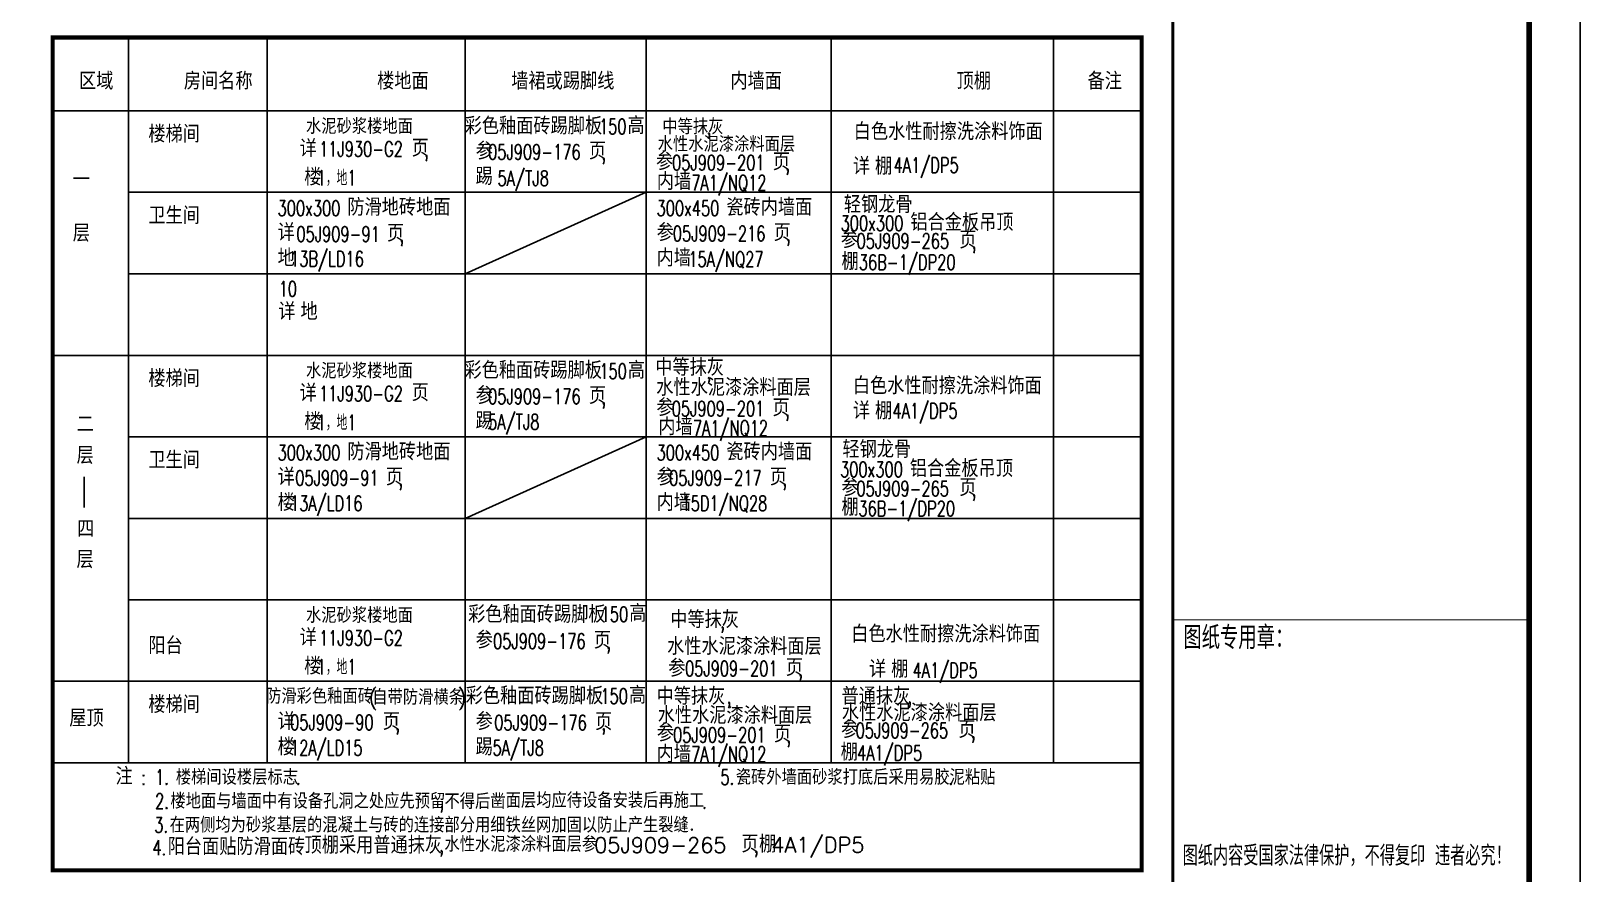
# Model space of a CAD drawing. Header units: millimetres. Extents: x 591771 to 1936534, y -622016 to 355666.
# Drawn here: x 645441 to 675871, y 323905 to 340436 of the extents above; entities that cross this region are included whole.
import ezdxf

# ---------------------------------------------------------------- set-up
doc = ezdxf.new("R2010")
doc.units = ezdxf.units.MM
doc.header["$LTSCALE"] = 80
for name, color, linetype in [('\\M+5CDBC\\M+5BFF2', 252, 'Continuous'), ('AXIS', 3, 'Continuous'), ('PUB_TEXT', 7, 'Continuous')]:
    doc.layers.add(name, color=color, linetype=linetype)
doc.styles.add('_HZTXT', font='txt.shx', dxfattribs={"width": 0.8, "bigfont": 'hztxt.shx'})
doc.styles.add('TKZ', font='tssdeng.shx', dxfattribs={"width": 0.7, "bigfont": 'tssdchn.shx'})

# ---------------------------------------------------------------- blocks, each defined once
blk = doc.blocks.new('A$C158D6705')
at = {"layer": '\\M+5CDBC\\M+5BFF2', "color": 2, "style": 'TKZ', "width": 0.8}
blk.add_text('图纸内容受国家法律保护，不得复印 违者必究！', height=392.04, dxfattribs=at).set_placement((-47, 56))

msp = doc.modelspace()

# ---------------------------------------------------------------- linework, layer by layer
at = {"layer": '\\M+5CDBC\\M+5BFF2', "color": 2}
msp.add_lwpolyline([(591771.3, 296266.5), (675871.3, 296266.5), (675871.3, 355666.5), (591771.3, 355666.5)], close=True, dxfattribs=at)
at = {"layer": '\\M+5CDBC\\M+5BFF2', "color": 2, "const_width": 112.5}
msp.add_lwpolyline([(592771.3, 297266.5), (674871.3, 297266.5), (674871.3, 354666.5), (592771.3, 354666.5)], close=True, dxfattribs=at)
at = {"layer": '\\M+5CDBC\\M+5BFF2', "color": 2}
for points, const_width in [([(667871.1, 297266.5), (667871.1, 354666.5)], 56.2), ([(667871.1, 328875.9), (674871.3, 328875.9)], 20)]:
    msp.add_lwpolyline(points, dxfattribs=dict(at, const_width=const_width))
at = {"layer": 'PUB_TEXT'}
for p, q in [((645869, 340309.1), (667258.3, 340309.1)), ((645869, 323959.7), (645869, 340309.1)), ((647357.9, 326068.4), (647357.9, 340309.1)), ((650080.6, 340309.1), (650080.6, 326068.4)), ((653969.8, 340309.1), (653969.8, 326068.4)), ((657525.4, 340309.1), (657525.4, 326068.4)), ((661158.5, 340309.1), (661158.5, 326068.4)), ((665525.4, 340309.1), (665525.4, 326068.4)), ((667258.3, 340309.1), (667258.3, 326068.4)), ((645889.4, 338869.1), (667258.3, 338869.1)), ((647357.9, 337269.1), (667258.3, 337269.1)), ((653969.8, 335669.1), (657525.4, 337269.1)), ((647357.9, 335669.1), (667258.3, 335669.1)), ((645869, 334068.4), (667258.3, 334068.4)), ((647357.9, 334068.4), (667258.3, 334068.4)), ((647357.9, 332468.4), (667258.3, 332468.4)), ((653969.8, 330868.1), (657525.4, 332468.4)), ((646488.9, 331681.2), (646488.9, 331079.5)), ((647357.9, 330868.4), (667258.3, 330868.4)), ((647357.9, 329268.4), (667258.3, 329268.4)), ((645869, 327668.4), (667258.3, 327668.4)), ((667258.3, 326068.4), (645889.4, 326068.4)), ((667258.3, 323959.7), (645869, 323959.7)), ((667258.3, 323959.7), (645869, 323959.7))]:
    msp.add_line(p, q, dxfattribs=at)
at = {"layer": 'PUB_TEXT', "const_width": 80}
msp.add_lwpolyline([(645869, 323959.7), (667258.3, 323959.7), (667258.3, 340309.1), (645869, 340309.1)], close=True, dxfattribs=at)

# ---------------------------------------------------------------- block references
at = {"layer": 'AXIS', "color": 252}
msp.add_blockref('A$C158D6705', (668111.2, 323994.7), dxfattribs=at)

# ---------------------------------------------------------------- texts
at = {"layer": '\\M+5CDBC\\M+5BFF2', "color": 2, "style": '_HZTXT', "width": 0.8}
msp.add_text('图纸专用章：', height=450, dxfattribs=at).set_placement((668078.9, 328300.9))
at = {"layer": 'PUB_TEXT', "style": '_HZTXT'}
for s, height, p in [('区域', 337.59, (646384.7, 339285.7)), ('房间名称', 337.59, (648444.3, 339285.7)), ('楼地面', 337.59, (652241.4, 339285.7, 264)), ('墙裙或踢脚线', 337.59, (654876.3, 339285.7, 264)), ('内墙面', 337.59, (659180.5, 339285.7, 264)), ('顶棚', 337.59, (663624.9, 339285.7, 264)), ('备注', 337.59, (666197.2, 339285.7, 264)), ('水泥砂浆楼地面', 300, (650843.9, 338415.3, 264)), ('彩色釉面砖踢脚板', 337.59, (653960.7, 338404.9, 264)), ('高', 337.6, (657160, 338411.2, 264)), ('中等抹灰', 300, (657844.4, 338408.5, 264)), ('楼梯间', 337.59, (647747.5, 338245.7)), ('水性水泥漆涂料面层', 300, (657752.9, 338064.5, 264)), ('白色水性耐擦洗涂料饰面', 337.589, (661603.9, 338293.4, 264)), ('详', 337.6, (650716.9, 337962.3, 264)), ('页', 337.6, (652920.6, 337969.2, 264)), ('参', 337.6, (654175.6, 337913.1, 264)), ('页', 337.6, (656401.4, 337913.1, 264)), ('参', 337.6, (657718.7, 337705.8, 264)), ('楼', 337.6, (650809.2, 337402)), ('页', 337.6, (660015, 337701.7, 264)), ('详', 337.6, (661586, 337613.3, 264)), ('棚', 337.6, (662021.7, 337613.3, 264)), ('一', 337.6, (646261.4, 337357)), ('踢', 337.6, (654175.6, 337414.3)), ('内墙', 337.59, (657735.3, 337314.8)), ('防滑地砖地面', 337.59, (651656.4, 336808.5, 264)), ('瓷砖内墙面', 337.59, (659101.2, 336808.5, 264)), ('轻钢龙骨', 337.59, (661409.2, 336862.4, 264)), ('卫生间', 337.59, (647747.5, 336645.7)), ('铝合金板吊顶', 337.59, (662716.6, 336512.4, 264)), ('层', 337.6, (646261.4, 336299.7)), ('详', 337.6, (650286.4, 336313.1, 264)), ('页', 337.6, (652436, 336299.3, 264)), ('参', 337.6, (657731.2, 336313.1, 264)), ('页', 337.6, (660030.4, 336310.5, 264)), ('参', 337.6, (661350.9, 336174, 264)), ('页', 337.6, (663679.4, 336165, 264)), ('地', 337.6, (650286.4, 335814.3)), ('内墙', 337.59, (657731.2, 335814.3)), ('棚', 337.6, (661364.3, 335742.5)), ('详', 337.6, (650299.7, 334760.6, 264)), ('地', 337.6, (650735.4, 334760.6, 264)), ('楼梯间', 337.59, (647747.5, 333445.1)), ('水泥砂浆楼地面', 300, (650843.9, 333614.7, 264)), ('彩色釉面砖踢脚板', 337.59, (653957.3, 333607.9, 264)), ('高', 337.6, (657166.5, 333608.2, 264)), ('中等抹灰', 337.59, (657705.2, 333666.3, 264)), ('详', 337.6, (650716.9, 333161.7, 264)), ('页', 337.6, (652920.6, 333168.6, 264)), ('水性水泥漆涂料面层', 337.59, (657724.6, 333273, 264)), ('白色水性耐擦洗涂料饰面', 337.589, (661586, 333304.3, 264)), ('参', 337.6, (654175.6, 333112.5, 264)), ('页', 337.6, (656401.4, 333112.5, 264)), ('参', 337.6, (657726.5, 332876.6, 264)), ('页', 337.6, (660008.8, 332871.9, 264)), ('楼', 337.6, (650809.2, 332601.3)), ('踢', 337.6, (654175.6, 332613.6)), ('详', 337.6, (661586, 332812.7, 264)), ('棚', 337.6, (662021.7, 332812.7, 264)), ('二', 337.6, (646337.5, 332547.7)), ('内墙', 337.59, (657764.2, 332500.4)), ('防滑地砖地面', 337.59, (651656.4, 332007.9, 264)), ('瓷砖内墙面', 337.59, (659101.2, 332007.9, 264)), ('轻钢龙骨', 337.59, (661381.4, 332054.9, 264)), ('层', 337.6, (646337.5, 331938.5)), ('卫生间', 337.59, (647747.5, 331845.1)), ('铝合金板吊顶', 337.59, (662705.6, 331679.2, 264)), ('详', 337.6, (650286.4, 331512.5, 264)), ('页', 337.6, (652413.3, 331512.5, 264)), ('参', 337.6, (657731.2, 331512.5, 264)), ('页', 337.6, (659956.9, 331512.5, 264)), ('楼', 337.6, (650286.4, 331013.6)), ('内墙', 337.59, (657731.2, 331013.6)), ('参', 337.6, (661364.3, 331303.3, 264)), ('页', 337.6, (663677, 331303.3, 264)), ('棚', 337.6, (661364.3, 330919.7)), ('四', 337.6, (646346.8, 330492.5)), ('层', 337.6, (646335.4, 329890.7)), ('水泥砂浆楼地面', 300, (650843.9, 328814.7, 264)), ('彩色釉面砖踢脚板', 337.59, (654028.8, 328816.8, 264)), ('高', 337.6, (657193.3, 328836.2, 264)), ('中等抹灰', 337.59, (657999.2, 328713, 264)), ('详', 337.6, (650716.9, 328361.7, 264)), ('参', 337.6, (654175.6, 328312.5, 264)), ('页', 337.6, (656498.7, 328308.3, 264)), ('白色水性耐擦洗涂料饰面', 337.589, (661554.8, 328430.6, 264)), ('阳台', 337.59, (647747.5, 328201)), ('水性水泥漆涂料面层', 337.59, (657937.5, 328188.1, 264)), ('楼', 337.6, (650809.2, 327801.3)), ('参', 337.6, (657960.1, 327759.7, 264)), ('页', 337.6, (660269.6, 327770.9, 264)), ('详', 337.6, (661903.5, 327740.5, 264)), ('棚', 337.6, (662339.2, 327740.5, 264)), ('防滑彩色釉面砖', 300, (650060.3, 327227.6, 264)), ('(', 300, (652071.6, 327202.7, 264)), ('自带防滑横条', 300, (652146.6, 327207.9, 264)), (')', 300, (653818.7, 327200.1, 264)), ('彩色釉面砖踢脚板', 337.59, (653981.7, 327217.2, 264)), ('高', 337.6, (657187.3, 327228.1, 264)), ('中等抹灰', 337.59, (657731.2, 327207.9, 264)), ('普通抹灰', 337.59, (661364.3, 327207.9, 264)), ('屋顶', 337.59, (646192.9, 326777.3)), ('楼梯间', 337.59, (647747.5, 327045.1)), ('水性水泥漆涂料面层', 337.59, (657753.2, 326833.8, 264)), ('水性水泥漆涂料面层', 337.59, (661371.9, 326885.3, 264)), ('详', 337.6, (650286.4, 326712.5, 264)), ('页', 337.6, (652352.1, 326712.5, 264)), ('参', 337.6, (654175.6, 326712.5, 264)), ('页', 337.6, (656522.5, 326709.1, 264)), ('参', 337.6, (657736.8, 326489.1, 264)), ('页', 337.6, (660035.1, 326466.8, 264)), ('参', 337.6, (661354.2, 326554.5, 264)), ('页', 337.6, (663660.3, 326554.5, 264)), ('楼', 337.6, (650286.4, 326213.6)), ('踢', 337.6, (654175.6, 326213.6)), ('内墙', 337.59, (657731.2, 326074.1)), ('棚', 337.6, (661347.5, 326112.8)), ('注', 337.6, (647103.5, 325637.3)), ('楼梯间设楼层标志', 300, (648286.6, 325637.6, 264)), ('瓷砖外墙面砂浆打底后采用易胶泥粘贴', 300, (659286.5, 325637.6, 264)), ('楼地面与墙面中有设备孔洞之处应先预留', 300, (648179.5, 325167.9, 264)), ('不得后凿', 300, (653563.5, 325161.4, 264)), ('面层均应待设备安装后再施工', 300, (654766.7, 325182.2, 264)), ('在两侧均为砂浆基层的混凝土与砖的连接部分用细铁丝网加固以防止产生裂缝', 300, (648163.7, 324698.9, 264)), ('阳台面贴防滑面砖', 337.59, (648127.4, 324255.7, 264)), ('顶棚采用普通抹灰', 337.59, (650817.2, 324283.5, 264)), ('水性水泥漆涂料面层参', 300, (653563.6, 324321.4, 264)), ('05J909-265', 300, (656505.5, 324303.4, 264)), ('页', 337.6, (659397.3, 324307.2, 264)), ('棚', 337.6, (659743.1, 324307.2, 264)), ('4A1/DP5', 300, (659988.8, 324307.2, 264))]:
    msp.add_text(s, height=height, dxfattribs=at).set_placement(p)
at = {"layer": 'PUB_TEXT', "style": '_HZTXT', "width": 0.705882}
for s, p in [('150', (656600, 338411.2, 264)), (',', (658714.2, 338408.5, 264)), ('11J930-G2', (651100.6, 337969.2, 264)), ('05J909-176', (654421.4, 337913.1, 264)), (',', (653166.4, 337969.2, 264)), (',', (656647.1, 337913.1, 264)), ('05J909-201', (658035, 337701.7, 264)), ('4A1/DP5', (662388.6, 337653.7, 264)), ('1，地1', (651054.9, 337402)), ('5A/TJ8', (654607.2, 337396)), ('7A1/NQ12', (658413.4, 337306.5)), (',', (660260.7, 337701.7, 264)), ('300x300', (650286.4, 336808.5, 264)), ('300x450', (657731.2, 336808.5, 264)), ('05J909-91', (650656, 336299.3, 264)), ('05J909-216', (658050.4, 336310.5, 264)), ('300x300', (661346.6, 336512.4, 264)), (',', (652681.8, 336299.3, 264)), (',', (660276.1, 336310.5, 264)), ('05J909-265', (661659.4, 336165, 264)), ('13B/LD16', (650532.1, 335814.3)), ('15A/NQ27', (658356.4, 335806.4)), ('36B-1/DP20', (661704.3, 335747)), (',', (663925.2, 336165, 264)), ('10', (650307.5, 335224.7, 264)), ('150', (656606.5, 333608.2, 264)), (',', (658714.2, 333607.9, 264)), ('11J930-G2', (651100.6, 333168.6, 264)), ('05J909-176', (654421.4, 333112.5, 264)), ('1，地1', (651054.9, 332601.3)), ('5A/TJ8', (654421.4, 332613.6)), (',', (656647.1, 333112.5, 264)), ('05J909-201', (658028.8, 332871.9, 264)), ('4A1/DP5', (662365.7, 332829.8, 264)), ('7A1/NQ12', (658444.4, 332491)), (',', (660254.6, 332871.9, 264)), ('300x300', (650286.4, 332007.9, 264)), ('300x450', (657731.2, 332007.9, 264)), ('05J909-91', (650633.3, 331512.5, 264)), ('05J909-217', (657976.9, 331512.5, 264)), ('300x300', (661335.6, 331679.2, 264)), (',', (652659, 331512.5, 264)), (',', (660202.7, 331512.5, 264)), ('05J909-265', (661657, 331303.3, 264)), ('13A/LD16', (650532.1, 331013.6)), ('15D1/NQ28', (658222.7, 331013.6)), ('36B-1/DP20', (661695.4, 330911.2)), (',', (663922.8, 331303.3, 264)), ('150', (656633.3, 328836.2, 264)), ('11J930-G2', (651100.6, 328368.6, 264)), (',', (658982.2, 328713, 264)), ('05J909-176', (654518.7, 328308.3, 264)), ('1，地1', (651054.9, 327801.3)), (',', (656744.4, 328308.3, 264)), ('05J909-201', (658289.6, 327770.9, 264)), ('4A1/DP5', (662760.9, 327737.1, 264)), (',', (660515.4, 327770.9, 264)), ('150', (656627.3, 327228.1, 264)), (',', (659109.4, 327231.5, 264)), (',', (662659.8, 327240.7, 264)), ('05J909-90', (650532.1, 326712.5, 264)), ('05J909-176', (654542.5, 326709.1, 264)), ('05J909-265', (661640.3, 326554.5, 264)), ('12A/LD15', (650532.1, 326213.6)), (',', (652597.9, 326712.5, 264)), ('5A/TJ8', (654508.9, 326213.6)), (',', (656647.1, 326712.5, 264)), ('05J909-201', (658055.1, 326466.8, 264)), (',', (663906.1, 326554.5, 264)), ('7A1/NQ12', (658412.5, 326090.8)), (',', (660280.8, 326466.8, 264)), ('4A1/DP5', (661670.6, 326112.8)), ('1.', (647879.5, 325637.6, 264)), ('5.', (658986.5, 325637.6, 264)), (':', (647606.6, 325637.3)), ('.', (650646.3, 325637.6, 264)), ('.', (663464.1, 325637.6, 264)), ('2.', (647879.5, 325167.9, 264)), ('3.', (647863.7, 324698.9, 264)), (',', (653466.4, 325185.3, 264)), ('.', (658629, 325169.4, 264)), ('.', (658379.2, 324744.8, 264)), ('4.', (647827.4, 324255.7, 264)), (',', (653463.6, 324321.4, 264)), (',', (659643.1, 324307.2, 264))]:
    msp.add_text(s, height=297.5, dxfattribs=at).set_placement(p)

doc.saveas('drawing.dxf')
